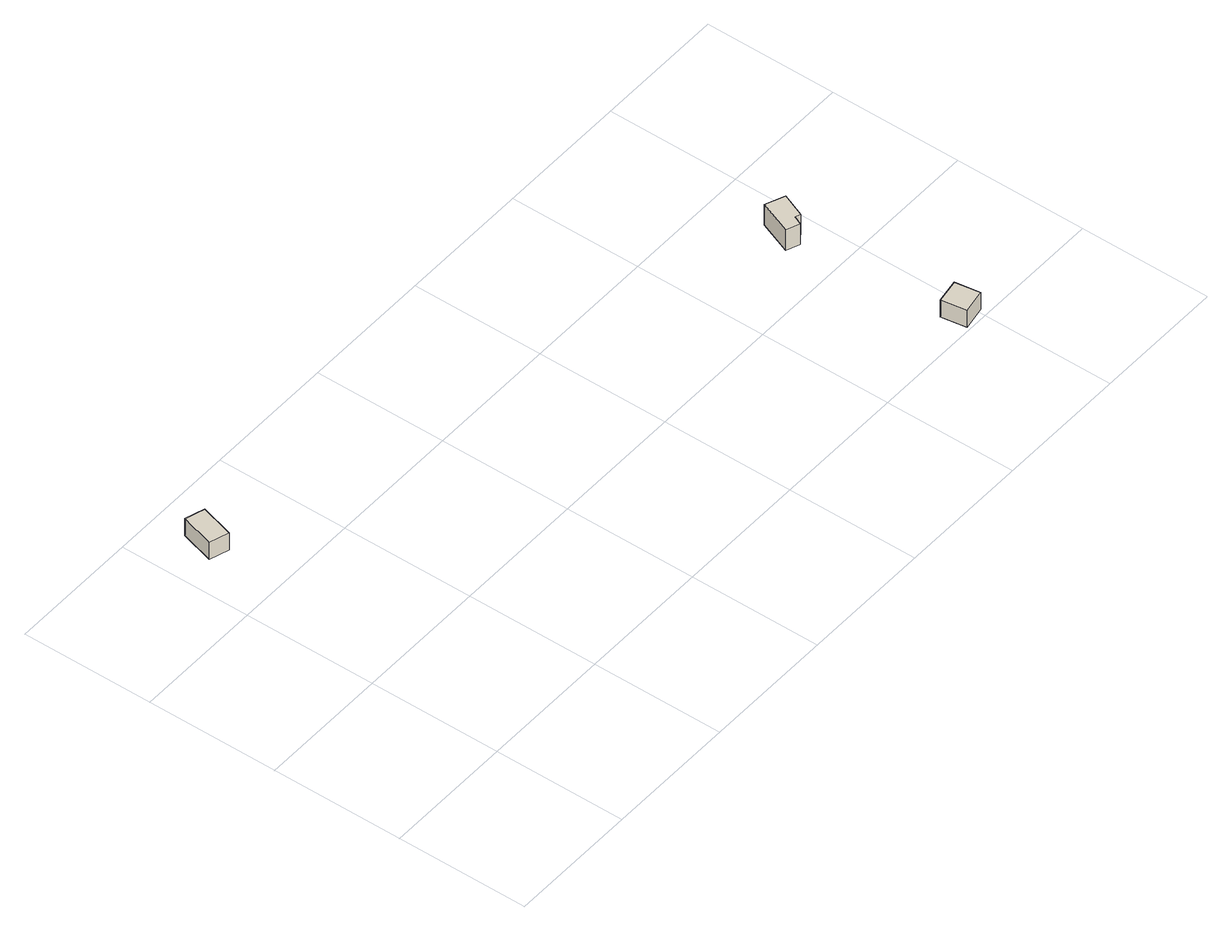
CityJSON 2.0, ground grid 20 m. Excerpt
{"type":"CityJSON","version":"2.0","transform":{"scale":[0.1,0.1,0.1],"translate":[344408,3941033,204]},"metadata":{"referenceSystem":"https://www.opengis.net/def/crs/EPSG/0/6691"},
"CityObjects":{
"building1":{"type":"Building","attributes":{"usage":"451","storeysAboveGround":1,"BuildingIDAttribute.prefecture":"14","BuildingIDAttribute.city":"14151","BuildingDetailAttribute.totalFloorArea":16.3,"BuildingDetailAttribute.buildingFootprintArea":16.3,"BuildingDetailAttribute.buildingStructureType":"610","BuildingDetailAttribute.buildingStructureOrgType":"2","BuildingDetailAttribute.orgUsage":"200","BuildingDetailAttribute.surveyYear":2015},"geometry":[{"type":"Solid","lod":"1","boundaries":[[[[0,1,2,3]],[[2,4,5,3]],[[1,6,4,2]],[[0,7,6,1]],[[3,5,7,0]],[[4,6,7,5]]]]}]},
"building2":{"type":"Building","attributes":{"BuildingIDAttribute.prefecture":"14","BuildingIDAttribute.city":"14151","BuildingDetailAttribute.surveyYear":2015,"BuildingLandSlideRiskAttribute.description":"1","BuildingLandSlideRiskAttribute.areaType":"1"},"geometry":[{"type":"Solid","lod":"1","boundaries":[[[[8,9,10,11]],[[10,12,13,11]],[[9,14,12,10]],[[8,15,14,9]],[[11,13,15,8]],[[12,14,15,13]]]]}]},
"building3":{"type":"Building","attributes":{"measuredHeight":3.8,"BuildingIDAttribute.prefecture":"14","BuildingIDAttribute.city":"14151","BuildingDetailAttribute.surveyYear":2015,"BuildingLandSlideRiskAttribute.description":"1","BuildingLandSlideRiskAttribute.areaType":"1"},"geometry":[{"type":"Solid","lod":"1","boundaries":[[[[16,17,18,19,20,21]],[[20,22,23,21]],[[19,24,22,20]],[[18,25,24,19]],[[17,26,25,18]],[[16,27,26,17]],[[21,23,27,16]],[[22,24,25,26,27,23]]]]}]}
},
"vertices":[
[35,456,60],[6,465,60],[21,516,60],[50,507,60],[21,516,90],[50,507,90],[6,465,90],[35,456,90],
[970,5,5],[964,43,5],[1000,49,5],[1006,11,5],[1000,49,35],[1006,11,35],[964,43,35],[970,5,35],
[947,312,19],[976,300,19],[961,264,19],[953,267,19],[947,254,19],[927,262,19],[947,254,55],[927,262,55],[953,267,55],[961,264,55],[976,300,55],[947,312,55]
]}
